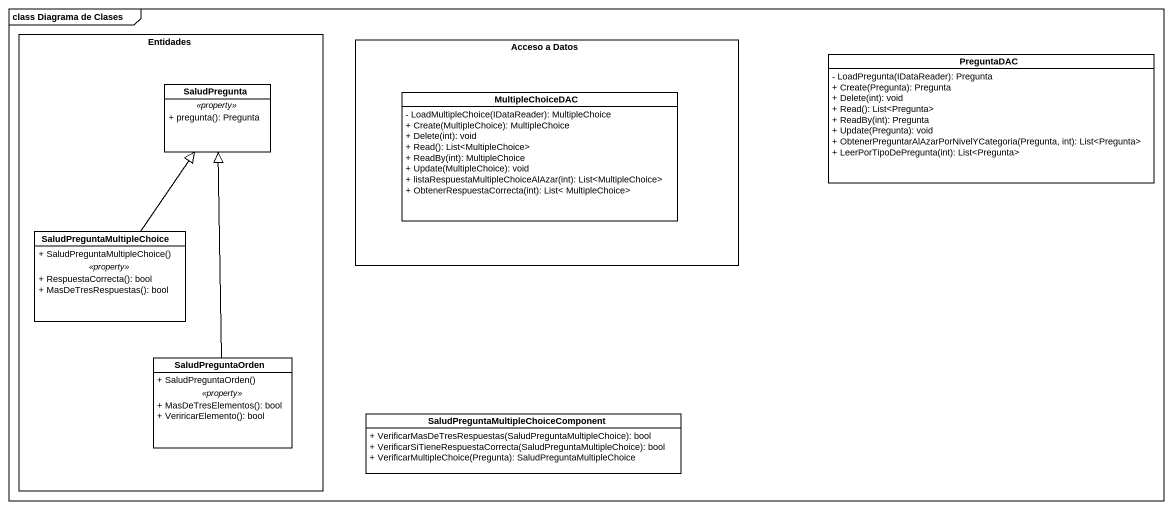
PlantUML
@startuml
mainframe class Diagrama de Clases
hide circle
hide empty members
skinparam classAttributeIconSize 0
rectangle Entidades {
  class SaludPregunta {
    .. <<property>> ..
    + pregunta(): Pregunta
  }
  class SaludPreguntaMultipleChoice {
    + SaludPreguntaMultipleChoice()
    .. <<property>> ..
    + RespuestaCorrecta(): bool
    + MasDeTresRespuestas(): bool
  }
  class SaludPreguntaOrden {
    + SaludPreguntaOrden()
    .. <<property>> ..
    + MasDeTresElementos(): bool
    + VeriricarElemento(): bool
  }
}
rectangle "Acceso a Datos" as Acceso_a_Datos {
  class MultipleChoiceDAC {
    - LoadMultipleChoice(IDataReader): MultipleChoice
    + Create(MultipleChoice): MultipleChoice
    + Delete(int): void
    + Read(): List<MultipleChoice>
    + ReadBy(int): MultipleChoice
    + Update(MultipleChoice): void
    + listaRespuestaMultipleChoiceAlAzar(int): List<MultipleChoice>
    + ObtenerRespuestaCorrecta(int): List< MultipleChoice>
  }
}
class PreguntaDAC {
  - LoadPregunta(IDataReader): Pregunta
  + Create(Pregunta): Pregunta
  + Delete(int): void
  + Read(): List<Pregunta>
  + ReadBy(int): Pregunta
  + Update(Pregunta): void
  + ObtenerPreguntarAlAzarPorNivelYCategoria(Pregunta, int): List<Pregunta>
  + LeerPorTipoDePregunta(int): List<Pregunta>
}
class "SaludPreguntaMultipleChoiceComponent" as SaludPreguntaMultipleChoiceC {
  + VerificarMasDeTresRespuestas(SaludPreguntaMultipleChoice): bool
  + VerificarSiTieneRespuestaCorrecta(SaludPreguntaMultipleChoice): bool
  + VerificarMultipleChoice(Pregunta): SaludPreguntaMultipleChoice
}
SaludPreguntaMultipleChoice -up-|> SaludPregunta
SaludPreguntaOrden -up-|> SaludPregunta
@enduml
